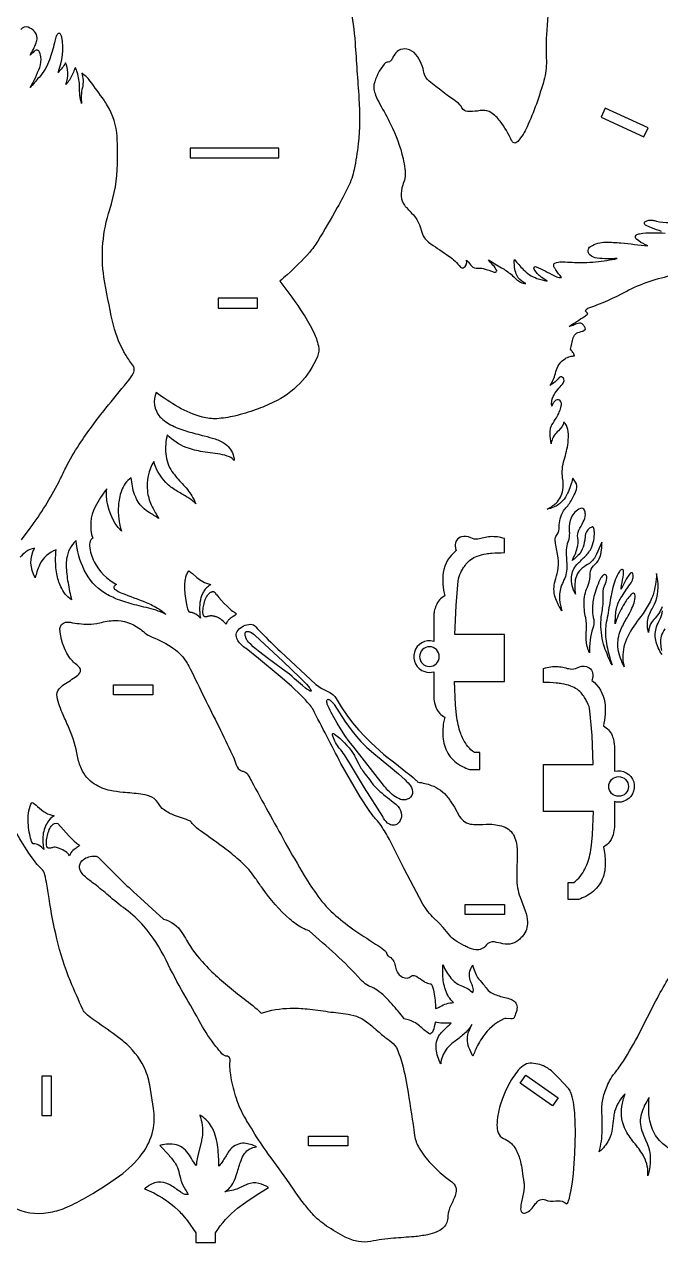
# Model space of a CAD drawing. Extents: x -1405 to 1223, y -124 to 2154.
# Drawn here: x -297 to 478, y -118 to 1367 of the extents above; entities that cross this region are included whole.
import ezdxf

# ---------------------------------------------------------------- set-up
doc = ezdxf.new("R2010")
doc.units = 0
doc.header["$MEASUREMENT"] = 0
doc.layers.get('0').update_dxf_attribs({"linetype": 'CONTINUOUS'})

msp = doc.modelspace()

# ---------------------------------------------------------------- linework, layer by layer
for points in [[(87.1, 1431.5, -0.070329), (105.4, 1344.2, 0.000867), (110.1, 1276.5, -0.045678), (109.3, 1220.9, -0.017739), (104.3, 1189.9, -0.063722), (97.1, 1168.6, -0.013917), (83.8, 1143.3, -0.005028), (60, 1102.5, -0.037354), (49.8, 1088.6, -0.02405), (22.8, 1061.6, -0.011954), (13.8, 1053.8, -0.020298), (42.4, 1013.7, -0.030212), (55.1, 991.2, -0.052109), (60.7, 975, -0.150271), (59.5, 961.9, -0.187965), (6.2, 906.1, -0.028023), (-15.2, 897.3, -0.02766), (-41.3, 889.3, -0.043257), (-63, 886.1, -0.067309), (-80.6, 887.8, -0.060689), (-109.7, 900.2, -0.039676), (-136.7, 918.2, 0.299532), (-132.2, 888.4, 0.087), (-117.1, 877.6, 0.045821), (-98.5, 870.5, 0.011316), (-78.2, 865.1, -0.010703), (-64.8, 861.4, -0.074593), (-52.5, 855.2, -0.174765), (-42.5, 839.8, -0.037408), (-41.7, 835, 0.113296), (-47.7, 839.5, 0.068641), (-58.8, 842.7), (-80.1, 845.8, -0.047579), (-100.1, 850.9, -0.109363), (-123.4, 866.3, 0.076069), (-125.2, 843.2, 0.12384), (-117.6, 821.8, 0.039931), (-105, 807, -0.044461), (-93.4, 792, -0.048674), (-88.6, 782.2, 0.073284), (-96.9, 789.1, 0.011531), (-109.1, 796.4, -0.042965), (-121.9, 805.2, -0.149929), (-139.6, 834.1, 0.167713), (-147.6, 797.7, 0.073265), (-142.8, 781.2, 0.03001), (-138.1, 771.9, 0.012807), (-133.6, 764.4, 0.010715), (-145.5, 771.9, -0.178967), (-163.1, 793.7, -0.039776), (-165.8, 803.9, -0.013692), (-167.4, 814.1, 0.14529), (-179.2, 798.1, 0.073676), (-182.8, 779.9, 0.090771), (-179.2, 748.8, -0.17418), (-197.5, 792.6, -0.04076), (-197.1, 800.6, 0.046058), (-211, 778.8, 0.203272), (-214.1, 740.3, 0.19202), (-216.3, 738.5, 0.154062), (-217.9, 731, 0.103542), (-212.3, 711.7, 0.154317), (-185.1, 683.9, 0.083761), (-188, 681.9, 0.389363), (-187.4, 678.4, 0.067936), (-178.5, 673.4, -0.001676), (-149.2, 662.1, -0.040309), (-133.4, 654.2, -0.06865), (-125.2, 647.5, 0.061537), (-140, 653.5, 0.006694), (-163.4, 659.4, -0.026967), (-183.8, 665.8, -0.041157), (-199.3, 673.4, -0.144989), (-224.4, 701.6, -0.089004), (-234.4, 737.5, 0.178602), (-245.9, 715.1, 0.039721), (-246.4, 707.2, 0.038641), (-244.2, 686.1, 0.00965), (-240, 665.2, -0.13299), (-253, 681.3, -0.064005), (-257.8, 696.9, -0.05419), (-259.3, 716.9, -0.018679), (-258.7, 726.1, 0.198126), (-278.5, 708.6, 0.041469), (-282.1, 699.4, 0.016575), (-284.1, 692.2, -0.261117), (-285.1, 728.2, 0.11613), (-295.6, 723.9, 0.032512), (-302.5, 717.4, -0.008994)], [(342.9, 1401.2, 0.020828), (338.5, 1353.9, 0.022262), (338.5, 1322.3, -0.070317), (335.4, 1298.3, -0.036845), (314.9, 1241.7, -0.068792), (303.8, 1224.1, -0.091833), (301.3, 1222.2, -0.327512), (297.2, 1223.4, -0.072774), (296.1, 1225, 0.053577), (282.1, 1248.6, 0.079339), (270.9, 1259.3, 0.152945), (260.9, 1261.9, 0.027119), (254.7, 1261.1, -0.042613), (242.5, 1260.6, -0.250257), (235.6, 1264.8, 0.130871), (229.5, 1272, -0.021834), (195.6, 1297.5, -0.141466), (189.5, 1306.8, 0.136385), (179.5, 1329.9, 0.168818), (168.6, 1336.5, 0.167635), (158.5, 1334.9, 0.129787), (152.5, 1328.5, 0.018982), (150.3, 1324.2, -0.151925), (147.3, 1321.1, -0.072325), (144.5, 1320.5, 0.165154), (140.9, 1318.3, 0.109853), (128.4, 1293.2, 0.077887), (128.3, 1287.7, 0.043691), (130.5, 1280.5, 0.031225), (135.6, 1269.4, -0.014432), (148.7, 1245.2, -0.055078), (163.9, 1203.2, -0.025038), (166.2, 1190.5, -0.062536), (165.9, 1178.9, -0.050482), (163.4, 1170.6, 0.100672), (161.5, 1157.1, 0.130159), (165.6, 1146.3, 0.034671), (167.9, 1143.3, 0.004668), (176.5, 1134.4, -0.101238), (183.7, 1122.3), (187.6, 1110.8, 0.118116), (192.3, 1103.5, 0.04113), (197.7, 1099.1, -0.002898), (219.7, 1084.3, -0.073029), (233.8, 1070.8, 0.249937), (237.1, 1069.8, 0.394335), (241, 1079.2, -0.131701), (242.1, 1078.4, 0.014317), (247.4, 1072.2, 0.244911), (255.1, 1069.6, -0.095856), (261.6, 1069.1, -0.008794), (274.9, 1064.7, 0.328193), (277.8, 1065.8, 0.18721), (277.9, 1066.5, 0.083905), (273.3, 1073.4, -0.024261), (267.9, 1079.7, 0.013108), (283.7, 1070.1, -0.033522), (295.8, 1061.7, -0.008892), (301.8, 1056, 0.060371), (307, 1052.3, 0.112928), (313.4, 1050.7, -0.107204), (304.1, 1057.9, -0.105157), (301.1, 1064.3, -0.094506), (299.5, 1080.2, 0.021477), (310.3, 1067.9, 0.116316), (326.9, 1057.1, 0.027086), (339.4, 1053.7, 0.015978), (332.2, 1058.7, -0.11479), (323.5, 1068.5, -0.328521), (323.7, 1070.8, -0.328521), (326, 1071.3, -0.024781), (347.5, 1060.5, 0.074741), (354.2, 1058.1, 0.046363), (356.7, 1058, 0.076723), (353.2, 1062.6, -0.041519), (350, 1067.4, 0.028656), (348.1, 1070.2, -0.222996), (347.6, 1074.5, -0.185093), (348.7, 1075.7, -0.107614), (357, 1077.3, -0.024605), (361.3, 1077.2, 0.017104), (384.4, 1076.4, 0.035818), (412.1, 1079, 0.01125), (424.8, 1081.3, -0.042452), (400.3, 1081.7, -0.132414), (391.5, 1085.6, -0.488687), (392.3, 1096.1, -0.131071), (410.5, 1101.2, -0.026969), (429.3, 1100.3, -0.001658), (461.9, 1096.8, 0.073029), (459.1, 1098, -0.063077), (448.3, 1104.7, -0.401455), (447.6, 1109.6, -0.144956), (449.8, 1110.9, -0.045014), (452, 1111.4, -0.055704), (467.5, 1112.8, -0.007778), (483.2, 1112.3, 0.025224)], [(-300.8, 738.6), (-290.2, 752.7, 0.039199), (-255.5, 808.7, 0.003776), (-247, 826.2, -0.030703), (-230.6, 854.6, -0.02348), (-198.1, 898.8, -0.002814), (-172, 930.7, 0.043735), (-164.8, 941.1, 0.187406), (-163.8, 948, 0.069781), (-164.6, 949.9, -0.013916), (-173.5, 963.1, -0.012968), (-176.1, 967.7, -0.072368), (-190, 1004.9, -0.013019), (-200.4, 1058.4, -0.116204), (-193.3, 1141.2, 0.073879), (-183.9, 1196.6, 0.02178), (-184.4, 1229.9, 0.113228), (-196.2, 1267.6, 0.019313), (-200.3, 1274.2, 0.010285), (-217.5, 1297.9, 0.049822), (-222.1, 1303, 0.02213), (-227.5, 1307.3, -0.137475), (-226.7, 1289.7, 0.09706), (-227.6, 1270.1, -0.080757), (-230.2, 1290.4, 0.080103), (-233.1, 1308.3, 0.016507), (-235, 1314, 0.058574), (-236.4, 1311.6, -0.04715), (-242.6, 1298.8, -0.039815), (-246.7, 1293.3, 0.081273), (-244.4, 1308.2, 0.107299), (-247.4, 1319.9, -0.101159), (-256.2, 1308.2, 0.133809), (-251.7, 1351.2, 0.104396), (-253.4, 1354.9, 0.4885), (-257, 1354.7, 0.073098), (-258.9, 1351.1, 0.034147), (-260.7, 1344.3, -0.030418), (-266.7, 1323.4, -0.093737), (-279.5, 1302.1, -0.010797), (-284.9, 1295.9, 0.011618), (-290.3, 1289.6, 0.04554), (-278.7, 1314.3, 0.110313), (-277.2, 1327.3, 0.102475), (-279.8, 1334.3, 0.330465), (-283, 1335.2, 0.128215), (-286.7, 1332.6), (-288.5, 1330.7, -0.056296), (-290.5, 1329.1, 0.05712), (-283, 1344.2, 0.063771), (-281.8, 1350.1, 0.204711), (-285.1, 1358.2, 0.1186), (-292.7, 1363.1, 0.317363), (-301.8, 1360.4, 0.087814)], [(478.8, 1114.3, -0.007767), (466.5, 1118.7, -0.01989), (459.1, 1122, -0.518717), (458.5, 1126.1, -0.181117), (467.9, 1127.9, -0.03993), (472.4, 1126.9, 0.057308), (488.3, 1125.3, -0.007512)], [(479.3, 656.9, -0.124901), (469.2, 641.4, 0.151213), (463.5, 630.7, 0.016769), (462.8, 625.5, -0.114421), (461.9, 640.9, -0.083801), (468.2, 656.1, 0.15929), (474.1, 688.6, 0.019004), (472.5, 697.2, -0.069805), (468.3, 671.4, -0.064773), (460.1, 654.7, -0.030115), (448.9, 639.1, 0.065408), (434.8, 614.1, 0.129892), (432.1, 588.7, 0.030012), (433.3, 583.5, -0.077056), (425.9, 605.2, -0.123418), (428, 626, -0.045076), (435.4, 641.2, 0.03835), (444.7, 659.7, 0.080904), (446.5, 668.1, 0.046424), (446.3, 671.9, 0.454877), (443.8, 673.3, 0.117244), (442.7, 672.7, 0.067086), (433.5, 660.8, 0.050298), (424, 641.4, 0.022432), (422.4, 635.9, -0.043024), (423.4, 652.7, -0.095909), (429.2, 667.7, -0.014775), (440.4, 684.3, 0.095136), (443.8, 691.2, 0.10271), (443.9, 696.9, 0.513419), (441.4, 698, 0.108189), (440.5, 697.3, 0.058986), (434.3, 688.2, 0.007123), (429.4, 678.3, -0.030098), (430, 683.3, 0.027218), (432.3, 696, 0.031955), (432.5, 700.3, 0.104008), (431.9, 701.9, 0.362515), (430.2, 702.2, 0.185951), (427.4, 699.9, 0.076365), (418.9, 678.7, 0.015861), (417.2, 670.3, -0.001977), (413.1, 646.6, 0.015389), (410.9, 634.7, 0.065926), (410.8, 617.9, 0.045212), (415.6, 594.9, 0.011293), (418.4, 586, -0.037696), (409.2, 607.7, -0.076249), (404.8, 636.1, -0.046831), (406.6, 653, 0.059151), (407.6, 672.1, -0.11499), (410.3, 685.4, 0.11346), (412, 693.7, 0.422777), (409.4, 696, 0.184095), (405.4, 692.9, 0.047833), (403.6, 689.5, 0.0445), (396.3, 669.2, 0.067747), (394.5, 651.8, 0.041714), (396.1, 641.3, -0.119543), (395.1, 630.7, 0.098463), (391.1, 600.8, -0.103072), (387, 616.3, -0.047908), (387.3, 628.5, 0.063903), (386.3, 643.3, -0.058323), (384.4, 663.8, -0.102603), (389.4, 683.1, 0.104996), (391.9, 697.9, -0.172123), (395.9, 706.7, 0.195997), (405.7, 726.1, 0.031323), (405.9, 735.4), (399.6, 721, -0.130815), (390.8, 709.7, 0.032736), (382.2, 703.9, 0.203222), (373.3, 687.2, 0.053807), (373.1, 677.9, 0.015935), (373.7, 672.2, -0.13736), (369, 693.3, -0.172056), (375.6, 708.3, -0.020181), (385, 717.4, 0.072041), (392.8, 727.7, 0.123222), (396.9, 747.9, 0.042865), (396.3, 752.3, 0.117466), (395.2, 754.2, 0.157503), (393.6, 754, 0.258569), (386.2, 745.6, 0.036353), (385.1, 737.9, -0.065918), (382.2, 726.9, -0.116694), (374.6, 717.1, -0.018207), (369.7, 713.1, 0.060915), (376.1, 728.6, 0.104737), (376.6, 741, -0.139951), (378, 750.1, -0.003733), (383.3, 760.2, 0.100653), (385.9, 769.3, 0.10935), (384.8, 774.7, 0.367404), (379.8, 776.6, 0.182425), (368.7, 765.3, 0.137594), (366.2, 750.8, -0.119867), (363.8, 733.4, 0.07433), (362.5, 723.9, 0.019104), (363.4, 709.3, -0.114811), (360.8, 691.7, -0.009428), (356.9, 683, 0.114985), (354.6, 665.7, 0.044875), (357.1, 651.9, -0.04556), (349.8, 666.4, -0.142518), (348.5, 685.7), (349.2, 688.5, 0.008646), (352.2, 700.5, 0.08794), (352.7, 716.4, 0.011617), (349.5, 734.2, -0.056051), (349.3, 739.7, -0.128471), (351.5, 744.9, 0.144619), (354.1, 754.1, -0.083832), (355.4, 764, -0.090654), (359.2, 773.7, -0.038606), (363.2, 778.5, 0.062822), (371.2, 790.9, 0.049924), (375.1, 799.9, 0.204915), (374, 808.9, 0.009707), (370.6, 813.5, -0.051643), (364.3, 795.3, -0.059979), (358.2, 785.9, -0.118312), (347.1, 778.2, -0.044354), (339.3, 775.7, 0.066351), (350.3, 783.3, 0.16397), (358.3, 799, 0.089667), (358.2, 813.8, -0.109076), (360.1, 836, 0.042554), (364.8, 856.8, 0.05224), (365.1, 870.3, 0.123399), (361.4, 880.2, 0.039353), (359.8, 882.1, -0.148803), (353, 871.3, 0.151721), (344.7, 858.3, 0.035855), (344.2, 855.3, -0.032039), (343, 868.6, -0.045071), (343.6, 874.7, -0.063773), (345.2, 878.7, -0.011537), (350.6, 887, 0.086235), (356.5, 901.7, 0.17793), (355.8, 907.3, 0.420412), (350, 908.6, 0.135197), (346.9, 905.4, 0.028909), (345, 901.3, -0.165787), (346.8, 913.1, -0.062958), (352.3, 921.6, -0.006001), (358, 928.3, 0.140379), (360, 932.6, 0.372208), (356.9, 937, 0.246926), (354.2, 936.2, -0.024761), (348.8, 930.7, -0.054713), (342.9, 926.7, 0.071732), (348.2, 937, 0.01673), (350.7, 945.6, -0.188237), (361.2, 959.2, -0.092681), (367.3, 961.9, 0.004501), (372.8, 962.8, 0.092677), (370.6, 966.9, -0.02303), (368, 970.7, -0.043461), (371.1, 984.6, -0.038106), (372.5, 987.8, -0.205067), (378.7, 991.7, 0.148004), (386.2, 995.3, 0.121409), (384.8, 998.3, 0.039175), (382, 1001.5, 0.195753), (378.9, 1002.5, 0.078766), (372.4, 1000.5, -0.082002), (366, 998.5, -0.002491), (384.9, 1010.6, 0.048798), (389, 1013.9, 0.176881), (387.2, 1015.9, -0.146353), (386.2, 1017.3, -0.165852), (386.3, 1018, -0.187032), (390.2, 1021.2, 0.044337), (435.5, 1041.3, -0.071981), (493.5, 1061.2, -0.068852)], [(479.3, 598.6, -0.093331), (471.6, 616, -0.133461), (472.7, 632.5, -0.036361), (476.6, 641.2, 0.089274), (479.7, 651.7, 0.071182)], [(482.7, 629.8, 0.191273), (477.5, 611.5, 0.024496), (478.5, 603.7, -0.011113)], [(-312.1, -74.7, 0.163797), (-268.3, -81.6, 0.060579), (-247.6, -75.8, 0.036643), (-225.2, -64.6, 0.02738), (-181.4, -36.8, 0.073943), (-153.8, -9.7, 0.103988), (-140.9, 18.2, 0.094715), (-140.1, 45.5), (-143.6, 68.7, 0.053866), (-149.5, 90.9, 0.109598), (-172.7, 123.6, 0.030042), (-185.4, 133.9, 0.005437), (-214.8, 154.8, -0.020872), (-222.1, 160.5, -0.096572), (-226.3, 166.1, -0.005494), (-241.3, 200.5, -0.041725), (-257.8, 252.3, -0.018045), (-267.3, 301.1, 0.004632), (-270.5, 321.2, 0.033701), (-273.3, 333, 0.138652), (-277.9, 338.6, -0.060014), (-285.2, 347, -0.034838), (-312.4, 391, -0.003946)], [(488.1, -3.6, -0.047913), (476.2, 6.3, -0.122834), (465.9, 24.7, -0.072289), (463.1, 46.7, -0.020661), (463.6, 58.6, 0.073337), (454.1, 39.1, 0.159938), (454.7, 18.2, 0.030333), (459.3, 7.3, -0.170602), (463.6, -30.5, -0.022436), (462, -36.9, 0.143267), (457.3, -13.7, 0.050355), (446.5, 2.1, -0.04682), (435.3, 18.4, -0.16245), (430.4, 47.7, -0.052205), (434.3, 63.1, 0.128398), (421.5, 41.6, 0.030378), (420.5, 36.5, 0.012622), (419.1, 23.6, -0.064556), (416.2, 10.8, -0.090731), (406.4, -4.1, -0.019101), (402.8, -7.6, 0.060814), (406.4, 18.6, 0.017572), (406.4, 33.1, -0.014653), (406.1, 46.1, -0.073747), (408.6, 61.9, -0.039564), (415.4, 79, -0.048251), (421.6, 88.4, 0.028294), (432.2, 103.1, 0.021741), (451.6, 136.6), (471.9, 176.7, -0.028625), (502, 227.6, -0.049406)]]:
    msp.add_lwpolyline(points, format="xyb")
for points in [[(405, 1253.6), (457.3, 1229.5), (462.4, 1240.4), (410.1, 1264.5)], [(-95.5, 1215.9), (-95.5, 1203.9), (12.5, 1203.9), (12.5, 1215.9)], [(-61.3, 1032.9), (-61.3, 1020.9), (-13.3, 1020.9), (-13.3, 1032.9)], [(-83, 643.1), (-85.4, 645.3), (-86.5, 646.2), (-87.5, 647), (-88.6, 647.7), (-89.1, 648), (-89.6, 648.3), (-90.2, 648.6), (-90.8, 648.9), (-91.4, 649.2), (-92.1, 649.4), (-92.4, 649.6), (-92.7, 649.6), (-93.1, 649.7), (-93.3, 649.8), (-93.6, 649.8), (-93.9, 649.8), (-94.4, 649.8), (-94.9, 649.8), (-95.1, 649.9), (-95.3, 649.9), (-95.4, 649.9), (-95.5, 649.9), (-95.6, 649.9), (-95.7, 650), (-95.8, 650), (-95.9, 650), (-96, 650.1), (-96.1, 650.1), (-96.2, 650.2), (-96.3, 650.2), (-96.4, 650.3), (-96.5, 650.4), (-96.6, 650.5), (-96.7, 650.6), (-96.7, 650.7), (-96.8, 650.8), (-96.9, 650.9), (-97, 651.1), (-97.2, 651.4), (-97.4, 651.7), (-97.6, 652.1), (-97.7, 652.6), (-97.9, 653.1), (-98.3, 654.3), (-99.1, 657.6), (-100.9, 667.1), (-101.6, 672.8), (-102, 678.8), (-102, 681.8), (-101.9, 684.8), (-101.7, 687.7), (-101.5, 689.2), (-101.2, 690.6), (-100.9, 692), (-100.6, 693.3), (-100.2, 694.6), (-99.7, 695.9), (-99.2, 697.1), (-98.6, 698.3), (-97.9, 699.4), (-97.2, 700.5), (-96.7, 700.2), (-96.1, 699.9), (-95.5, 699.5), (-94.9, 699.2), (-93.8, 698.3), (-92.6, 697.3), (-87.2, 692.5), (-85.7, 691.2), (-84, 690), (-82.1, 688.8), (-80.2, 687.6), (-78, 686.5), (-76.8, 686), (-75.6, 685.5), (-74.4, 685.1), (-73.1, 684.7), (-71.7, 684.3), (-70.3, 684), (-71.5, 683.3), (-72.5, 682.5), (-73.6, 681.7), (-74.5, 680.9), (-75.5, 680), (-76.3, 679.1), (-77.2, 678.1), (-77.9, 677.1), (-78.7, 676), (-79.3, 674.9), (-79.9, 673.8), (-80.5, 672.6), (-81.1, 671.4), (-81.5, 670.1), (-82, 668.9), (-82.4, 667.6), (-82.7, 666.2), (-83, 664.8), (-83.5, 662), (-83.8, 659.1), (-83.9, 656), (-83.9, 652.9), (-83.8, 649.7), (-83.5, 646.4)], [(-51.6, 635.5), (-52.8, 636.9), (-54.1, 638.2), (-55.4, 639.4), (-56.8, 640.5), (-58.2, 641.6), (-59.6, 642.5), (-61.1, 643.3), (-61.8, 643.7), (-62.6, 644.1), (-63.3, 644.4), (-64.1, 644.7), (-64.8, 644.9), (-65.6, 645.1), (-66.3, 645.3), (-67.1, 645.4), (-67.9, 645.5), (-68.6, 645.6), (-69.4, 645.7), (-70.1, 645.7), (-70.9, 645.6), (-71.6, 645.5), (-72.4, 645.4), (-73.1, 645.3), (-73.9, 645.1), (-74.6, 644.8), (-74.9, 644.7), (-75.3, 644.6), (-75.6, 644.5), (-75.9, 644.5), (-76.2, 644.5), (-76.4, 644.5), (-76.5, 644.5), (-76.6, 644.5), (-76.8, 644.5), (-76.9, 644.5), (-77, 644.5), (-77.1, 644.5), (-77.3, 644.6), (-77.4, 644.6), (-77.5, 644.6), (-77.6, 644.7), (-77.7, 644.7), (-77.8, 644.8), (-77.9, 644.9), (-78, 644.9), (-78.1, 645), (-78.2, 645.1), (-78.3, 645.1), (-78.4, 645.2), (-78.5, 645.3), (-78.6, 645.4), (-78.6, 645.5), (-78.7, 645.6), (-78.8, 645.7), (-78.9, 645.9), (-79.1, 646.1), (-79.2, 646.4), (-79.3, 646.7), (-79.4, 646.9), (-79.5, 647.2), (-79.5, 647.5), (-79.7, 648.2), (-79.8, 648.9), (-79.8, 649.6), (-79.9, 650.4), (-79.8, 652), (-79.7, 653.7), (-79.5, 655.5), (-79.2, 657.3), (-78.4, 661), (-77.5, 664.3), (-77.3, 665.1), (-77, 665.9), (-76.7, 666.6), (-76.4, 667.4), (-76.1, 668.1), (-75.7, 668.8), (-75.3, 669.4), (-75, 670), (-74.5, 670.6), (-74.1, 671.2), (-73.7, 671.8), (-73.2, 672.3), (-72.8, 672.7), (-72.3, 673.2), (-71.8, 673.6), (-71.4, 673.9), (-70.9, 674.3), (-70.4, 674.6), (-70.2, 674.7), (-69.9, 674.8), (-69.7, 674.9), (-69.5, 675), (-69.2, 675.1), (-69, 675.2), (-68.8, 675.2), (-68.5, 675.3), (-68.3, 675.3), (-68.1, 675.3), (-67.9, 675.3), (-67.7, 675.3), (-67.4, 675.3), (-67.2, 675.3), (-67, 675.3), (-66.8, 675.2), (-66.6, 675.2), (-66.4, 675.1), (-66.2, 675), (-66, 674.9), (-65.8, 674.8), (-65.7, 674.6), (-65.5, 674.5), (-65.3, 674.3), (-65.2, 674.1), (-65, 673.9), (-64.8, 673.7), (-64.7, 673.5), (-64, 672.4), (-63.1, 671.2), (-60.6, 668.1), (-54.1, 661), (-50.5, 657.4), (-47, 654.2), (-45.4, 652.7), (-43.8, 651.5), (-42.4, 650.5), (-41.8, 650.1), (-41.2, 649.8), (-40.9, 649.6), (-40.7, 649.5), (-40.5, 649.3), (-40.3, 649.2), (-40.2, 649.1), (-40.1, 649), (-40, 649), (-40, 648.9), (-39.9, 648.8), (-39.9, 648.8), (-39.8, 648.7), (-39.8, 648.6), (-39.7, 648.5), (-39.7, 648.5), (-39.7, 648.5), (-39.7, 648.4), (-39.7, 648.4), (-39.7, 648.4), (-39.7, 648.3), (-39.7, 648.3), (-39.6, 648.3), (-39.6, 648.2), (-39.6, 648.2), (-39.6, 648.2), (-39.6, 648.1), (-39.6, 648.1), (-39.6, 648.1), (-39.6, 648), (-39.7, 648), (-39.7, 648), (-39.7, 647.9), (-39.7, 647.9), (-39.7, 647.8), (-39.7, 647.7), (-39.8, 647.7), (-39.8, 647.6), (-39.9, 647.5), (-39.9, 647.5), (-40, 647.4), (-40.1, 647.3), (-40.2, 647.1), (-40.4, 647), (-40.7, 646.7), (-41.1, 646.4), (-43.1, 645.1), (-45.5, 643.4), (-46.8, 642.5), (-47.4, 641.9), (-48, 641.4), (-48.6, 640.8), (-49.1, 640.1), (-49.6, 639.5), (-50.1, 638.8), (-50.4, 638.4), (-50.6, 638), (-50.8, 637.6), (-51, 637.2), (-51.1, 636.8), (-51.3, 636.4), (-51.4, 635.9)], [(31.7, 569.2), (28.8, 571.8), (25.4, 574.6), (17.2, 580.8), (-1.6, 594.6), (-10.7, 601.5), (-18.5, 608.1), (-21.7, 611.1), (-23.1, 612.5), (-24.4, 613.9), (-25.4, 615.2), (-25.9, 615.8), (-26.3, 616.4), (-26.7, 617), (-27, 617.6), (-27.3, 618.2), (-27.4, 618.4), (-27.5, 618.7), (-27.8, 619.7), (-28.1, 620.6), (-28.3, 621.5), (-28.4, 622.3), (-28.4, 622.7), (-28.5, 623), (-28.5, 623.3), (-28.5, 623.7), (-28.5, 624), (-28.4, 624.3), (-28.4, 624.5), (-28.3, 624.8), (-28.3, 625), (-28.2, 625.1), (-28.2, 625.2), (-28.1, 625.3), (-28.1, 625.4), (-28, 625.5), (-28, 625.6), (-27.9, 625.7), (-27.9, 625.8), (-27.8, 625.9), (-27.7, 626), (-27.7, 626), (-27.6, 626.1), (-27.5, 626.2), (-27.5, 626.2), (-27.4, 626.3), (-27.3, 626.4), (-27.2, 626.4), (-27.1, 626.5), (-27, 626.5), (-26.9, 626.6), (-26.9, 626.6), (-26.8, 626.6), (-26.7, 626.7), (-26.6, 626.7), (-26.5, 626.7), (-26.3, 626.7), (-26.1, 626.8), (-25.9, 626.8), (-25.7, 626.8), (-25.4, 626.8), (-25.2, 626.8), (-24.9, 626.8), (-24.7, 626.7), (-24.4, 626.7), (-23.9, 626.6), (-23.3, 626.4), (-22.7, 626.2), (-22.1, 625.9), (-21.5, 625.6), (-20.8, 625.3), (-20.2, 624.9), (-18.9, 624), (-17.6, 623), (-16.3, 622), (17.6, 590.5), (38.6, 570.2), (46.2, 562.4), (48.8, 559.5), (49.7, 558.4), (50.1, 557.9), (50.3, 557.5), (50.8, 556.8), (51.2, 556.1), (51.5, 555.6), (51.6, 555.3), (51.7, 555.1), (51.7, 554.9), (51.8, 554.8), (51.8, 554.7), (51.8, 554.6), (51.8, 554.5), (51.8, 554.5), (51.8, 554.4), (51.8, 554.4), (51.8, 554.3), (51.8, 554.3), (51.8, 554.3), (51.8, 554.2), (51.8, 554.2), (51.8, 554.2), (51.8, 554.2), (51.8, 554.2), (51.8, 554.2), (51.8, 554.1), (51.8, 554.1), (51.8, 554.1), (51.8, 554.1), (51.8, 554.1), (51.7, 554.1), (51.7, 554.1), (51.7, 554.1), (51.7, 554.1), (51.7, 554.1), (51.7, 554), (51.7, 554), (51.7, 554), (51.7, 554), (51.7, 554), (51.7, 554), (51.6, 554), (51.6, 554), (51.6, 554), (51.6, 554), (51.6, 554), (51.6, 554), (51.6, 554), (51.5, 554), (51.5, 554), (51.5, 554), (51.5, 553.9), (51.4, 553.9), (51.4, 553.9), (51.4, 553.9), (51.3, 553.9), (51.2, 554), (51.2, 554), (51.1, 554), (51, 554), (50.9, 554), (50.7, 554.1), (50.5, 554.2), (50.3, 554.3), (50, 554.4), (49.5, 554.7), (48.3, 555.4), (46.8, 556.4), (45.2, 557.7), (41.3, 560.8)], [(-188.8, 549.5), (-188.8, 561.5), (-140.8, 561.5), (-140.8, 549.5)], [(287.5, 293.8), (287.5, 281.8), (239.5, 281.8), (239.5, 293.8)], [(-276.2, 36.6), (-264.2, 36.6), (-264.2, 84.6), (-276.2, 84.6)], [(306.4, 76.1), (313.3, 86), (352.6, 58.4), (345.8, 48.6)], [(96.8, 11.7), (96.8, -0.3), (48.8, -0.3), (48.8, 11.7)]]:
    msp.add_lwpolyline(points, close=True)
for points in [[(226.9, 622.9), (228.5, 658.4), (231, 688.3, -0.088505), (234.2, 698.7, -0.025013), (236.8, 703.3, -0.022924), (240.4, 708.6, -0.139463), (254.2, 718.5, -0.050567), (265, 721.4, -0.018966), (271.9, 722.2, -0.022319), (287.4, 722.8), (287.4, 739.9, 0.098584), (269.8, 742.2, 0.038732), (262.2, 741, -0.029406), (255, 739.4, -0.164756), (246.4, 740.8, 0.196157), (235.1, 742.2, 0.3648), (227.4, 730.8, 0.077104), (228.7, 725.3, 0.196315), (212.9, 698.5, 0.058993), (212.4, 684.3, 0.03903), (214.6, 670, 0.181595), (204, 658.3, 0.051801), (201.9, 651.4, 0.026718), (201.2, 645.7), (201.2, 614.6, 0.410057), (177.6, 601.6, 0.410057), (190.3, 577.8, 0.144618), (201.2, 577.6), (201.2, 546.5, 0.050313), (202.8, 537.3, 0.12454), (208.7, 526.7, 0.08283), (214.6, 522.3), (213.3, 515.7, 0.071707), (212.6, 495.7, 0.121835), (219.7, 476.3, 0.122405), (236.1, 462.2, 0.035774), (244.7, 458.5), (257.4, 458.5), (257.4, 479.2), (250.7, 479.2, -0.120826), (237.1, 495.5, -0.029785), (234.1, 502.5, -0.030909), (231, 513, -0.022276), (228.9, 524.6), (227.6, 537.3), (226.6, 565.6), (287.4, 565.6), (287.4, 622.9)], [(286.7, 154.7, 0.139673), (261, 132.6, 0.04993), (251.4, 115.2, 0.011236), (248.8, 108.9, -0.020035), (244.1, 119.8, -0.185201), (244.2, 140.1, -0.036462), (247.8, 147.8, -0.082493), (237.8, 135.8, -0.023288), (226.1, 126.6, 0.068483), (216.3, 117.2, 0.135044), (209.7, 99.7, -0.081512), (204.2, 117.7, -0.182643), (208.3, 135, -0.054728), (217.6, 144.8, 0.016013), (222.4, 149.4, 0.010747), (212.5, 149.4, -0.077157), (202.8, 150.6, -0.078698), (200.2, 139.6, -0.177544), (196.7, 135.9, -0.048803), (185.2, 145, 0.097438), (171.8, 152.9, 0.025709), (165.3, 154.8, 0.007102), (150.3, 172.8, 0.055011), (132.3, 189.5, 0.076763), (123.6, 193.9, -0.080455), (116.1, 198.7, -0.025008), (112.3, 202.2, 0.027815), (81.8, 233, -0.002731), (49.7, 261.9, -0.067891), (41.6, 265.2, -0.059148), (26, 276, -0.060593), (-7.5, 313.8, -0.0073), (-15.7, 325.8, 0.061217), (-33.9, 346.4, 0.022743), (-51.4, 360.9, 0.005246), (-82.7, 383.6, -0.043195), (-92.2, 392, -0.026462), (-95.1, 395.6, 0.010825), (-114.4, 402.6, -0.069632), (-127.1, 409.2, -0.106053), (-134.9, 418.2, 0.170484), (-144.9, 426, 0.060626), (-155.7, 428.6, 0.00255), (-177.1, 430.6, -0.024026), (-192.8, 432.9, -0.089521), (-211.9, 440.6, -0.143038), (-227.8, 459.4, -0.066624), (-232.6, 474.6, 0.053625), (-242.7, 508.4, 0.008105), (-250.3, 525.2, -0.051008), (-257.6, 547.1, -0.219359), (-255, 556.7, -0.084456), (-249.1, 561.9, 0.006645), (-233.7, 572.4, 0.159431), (-229.2, 578, 0.23775), (-230.2, 582.9, 0.082634), (-233.6, 586.1, -0.092937), (-243.3, 596.3, -0.137172), (-254, 630.2, -0.365399), (-247.2, 637.9, -0.094584), (-241.3, 637.9, 0.046571), (-219.7, 635.6, 0.047855), (-205.6, 637.1, -0.065337), (-187.1, 640.2, -0.162803), (-157.8, 630.7, -0.018273), (-150.7, 625.1, 0.059794), (-141.8, 619.8, -0.061198), (-115.7, 606.1, -0.102747), (-99.2, 588.1, -0.021365), (-95.3, 581, 0.001451), (-60.7, 510.9, 0.000759), (-44.1, 476.7, -0.051284), (-40.4, 466.5, 0.139994), (-35.1, 458.1, 0.145204), (-30.8, 456.4, -0.189437), (-25.1, 452.1, -0.020116), (-20.8, 444.4, 0.0022), (20.4, 369.3, 0.006153), (43.6, 329.2, 0.017977), (60.1, 304.1, 0.057138), (82, 280.3, 0.02882), (105.2, 262.4, 0.009784), (134.1, 243.4, -0.043437), (142.4, 237, -0.170277), (144.1, 233.6, 0.142785), (145.3, 231.5, 0.035381), (148.9, 229.2, -0.153016), (153.3, 222.8, -0.00947), (155, 215.8, 0.200398), (163.3, 205.3, 0.298474), (173.9, 206.6, -0.148816), (176.4, 207.6, -0.125004), (180.8, 206.1, -0.0063), (189, 200.4, 0.082035), (195.4, 197.5, 0.048506), (198, 197.2, -0.091336), (201.5, 187.3, -0.037828), (203.5, 167, 0.062991), (209.1, 169.6, -0.124622), (225.3, 174.4, -0.132456), (215.5, 190, -0.072445), (212.3, 208.1, -0.029649), (212.4, 220.4, 0.063412), (222.2, 204.3, 0.119874), (234.1, 195.2, -0.030478), (243.1, 191.1, -0.07734), (248.9, 186.3, 0.15777), (249, 193.3, 0.045367), (246.7, 199, -0.107644), (244.6, 208.8, -0.10833), (246.8, 216.6, -0.018349), (248.7, 220.1, 0.114602), (248.9, 218.5, -0.011925), (252, 210.1, 0.077149), (255.9, 203.4, 0.006902), (262.9, 195.2, 0.022672), (267.7, 189.3, 0.108798), (274, 185, 0.05138), (288, 180.7, -0.018625), (295.1, 178.6, -0.108477), (300.4, 175, -0.179643), (302.7, 168.8, -0.103829), (301, 160.6, -0.01003), (298.7, 154.9, -0.086809), (295.1, 154.6), (289.1, 155.2, 0.124992)], [(306.1, 251.9, -0.265862), (285.5, 246.1, 0.021339), (275.3, 248.3, 0.275993), (265.2, 244.2, -0.268508), (252.4, 238.9, -0.08289), (242.6, 241.7, -0.019151), (237.7, 244.1, -0.004126), (226.8, 250.5, -0.08114), (220.7, 256.1, 0.021342), (212.9, 265.9), (207.9, 271.1), (199.9, 278.8, -0.044911), (192.5, 287.8), (188.1, 294.5), (183.7, 302), (165.3, 337.4), (147.3, 373, 0.024235), (137.1, 390.1, 0.034419), (131.1, 397.7, -0.023687), (127, 402.5), (122.4, 408.7), (111.8, 425), (88.1, 465.9, 0.001163), (53.8, 532.3, 0.038935), (49.5, 538.1, 0.02196), (40.1, 548.2), (27.9, 559.9), (14.2, 572), (-12, 593.9), (-27.4, 605.8, -0.09979), (-37.5, 615.9, -0.109283), (-39.4, 621.6, -0.205659), (-37.1, 628.2, -0.208406), (-21.9, 635.6, -0.248175), (-15.6, 632.3, 0.012789), (-9.1, 625.4, 0.002461), (14.5, 602.3), (57.8, 562.3, 0.052062), (65, 557.3, -0.009839), (74.5, 552.5, -0.12096), (82.5, 545.2), (88.6, 534.7), (95.3, 524.8), (102.3, 515.5), (109.7, 506.8), (117.3, 498.6), (125, 490.9), (140.2, 477.3, 0.002146), (176.2, 448.7), (179.6, 445.7, -0.035083), (182, 443.2, -0.04257), (198.3, 439.2, -0.148894), (218.3, 424.5, -0.018088), (221.4, 420.2), (226.4, 412.4), (232.8, 401.3, 0.239385), (248.1, 391.7, 0.014569), (252.3, 391.5, 0.007029), (269.6, 391.8, -0.094889), (288.2, 388.1, -0.207799), (300.1, 374.9, -0.054644), (302.3, 366, -0.024884), (302.9, 358.5), (302.8, 347.9, 0.010941), (302.3, 326.4, 0.086071), (306.4, 302.7), (312.6, 286.1, -0.074684), (315.5, 272.6, -0.184526), (309.6, 255.7, -0.032889)], [(196, 608.1, 0.414214), (184, 596.1, 0.414214), (196, 584.1, 0.414214), (208, 596.1, 0.414214)], [(395.5, 464.6), (394, 500), (391.5, 530, 0.088505), (388.3, 540.4, 0.025013), (385.7, 545, 0.022924), (382, 550.3, 0.139463), (368.2, 560.2, 0.050567), (357.4, 563, 0.018966), (350.5, 563.9, 0.022319), (335.1, 564.5), (335.1, 581.6, -0.098584), (352.7, 583.9, -0.038732), (360.2, 582.7, 0.029406), (367.4, 581.1, 0.164752), (376, 582.5, -0.196157), (387.3, 583.9, -0.364798), (395, 572.5, -0.077104), (393.8, 567, -0.196315), (409.5, 540.2, -0.058993), (410, 525.9, -0.039001), (407.8, 511.6, -0.181597), (418.5, 500, -0.051801), (420.5, 493, -0.026718), (421.3, 487.4), (421.2, 456.3, -0.410057), (444.8, 443.3, -0.410057), (432.1, 419.5, -0.144618), (421.2, 419.3), (421.3, 388.2, -0.050313), (419.7, 379, -0.124596), (413.8, 368.4, -0.082886), (407.8, 364), (409.1, 357.4, -0.071715), (409.8, 337.4, -0.121835), (402.8, 318, -0.122405), (386.4, 303.9, -0.035774), (377.8, 300.2), (365.1, 300.2), (365.1, 320.9), (371.8, 320.9, 0.120826), (385.4, 337.2, 0.029785), (388.4, 344.2, 0.030909), (391.4, 354.6, 0.022276), (393.5, 366.3), (394.8, 379), (395.8, 407.3), (335.1, 407.3), (335.1, 464.6)], [(167.2, 421.6, -0.145609), (160.8, 422.1, -0.086611), (152.6, 426.6, -0.041691), (145.5, 433.1, -0.022056), (140.1, 439.5), (104, 485.6), (98.4, 492.6), (93.1, 500), (83.6, 515), (76.3, 528.1, -0.026944), (71.6, 538.3, -0.105503), (71, 542.7, -0.210437), (71.8, 543.8, -0.210437), (73.2, 544, -0.109216), (74.2, 543.6, -0.083487), (77.5, 540.7, -0.028812), (80, 537.6), (93.1, 517.5), (101.9, 505.2), (107, 498.9), (112.4, 492.7, 0.020265), (119.4, 485.9), (128.3, 478.2), (148.6, 461.4), (158.2, 453.2), (166.4, 445.8, -0.036671), (173.1, 438.5, -0.212196), (175.2, 429.3, -0.279873), (169, 422.2, -0.026974)], [(159.1, 394.3, -0.381851), (147.2, 391.8, -0.143055), (140.2, 399.1, -0.020058), (139.1, 401.2), (116.7, 436.2), (100, 464.7), (92.4, 476.5, 0.040261), (86.6, 484.1, -0.088867), (78.2, 499.2, -0.09411), (77.9, 501.8, -0.25663), (78.4, 502.4, -0.25663), (79.3, 502.3, -0.051168), (80.3, 501.6, -0.090049), (103, 478.2, -0.022543), (106, 472.9), (109.9, 464.9, 0.042564), (117.6, 453, -0.005984), (124.7, 443.9, 0.073747), (133.4, 433.8, 0.013406), (151.9, 418.8, -0.045942), (157.9, 413.3, -0.17177), (162.1, 402.8, -0.170465)], [(426.4, 449.8, -0.414214), (438.4, 437.8, -0.414214), (426.4, 425.8, -0.414214), (414.4, 437.8, -0.414214)], [(-273.6, 361, 0.058475), (-279.9, 366.1, 0.138448), (-286.5, 367.9, -0.207922), (-286.9, 367.9, -0.207922), (-287.2, 368.2, -0.090177), (-288.5, 370.7, -0.041299), (-290.9, 379.4, -0.064465), (-292.7, 402.3, -0.078), (-290.4, 413.9, -0.068783), (-288, 418.4, -0.048936), (-281.3, 413.6), (-276.4, 409.2, 0.096508), (-266.4, 403.6, 0.025339), (-261, 402, 0.134674), (-269.8, 393.2, 0.117947), (-274.8, 376.6, 0.03573), (-274.8, 369.2, 0.032725)], [(-256.8, 392.8), (-242.8, 377.1, 0.029953), (-234.7, 369.5, 0.038458), (-230.4, 366.4, -0.214015), (-231.4, 364.8), (-232.1, 364.3, 0.014965), (-236.8, 361, 0.123349), (-241.7, 355.3, 0.05099), (-242.4, 353.2, 0.116459), (-245.7, 357.2, 0.062414), (-252.5, 361.4, 0.033235), (-257, 363.2, 0.138198), (-262.5, 363.5, -0.039234), (-266.5, 362.6, -0.120618), (-268.2, 362.6, -0.24224), (-269.9, 364.7, -0.094107), (-270.4, 370.6, -0.082271), (-267, 385.3, -0.097396), (-263.6, 390.7, -0.273919)], [(-206.9, 351.1, -0.004218), (-184.6, 328.7, 0.010578), (-164.9, 309.9), (-127.9, 276.2, -0.188747), (-105.4, 259.8, -0.020661), (-99.9, 250.5, 0.05745), (-77.9, 221.1, 0.025923), (-59.7, 203.5, 0.012839), (-40.2, 187.2, 0.001851), (-19.3, 170.8, -0.029172), (-8.9, 161.5, -0.078816), (26.3, 167.5, -0.030257), (47.1, 166.7, -0.016243), (73, 163.3, -0.001617), (96.9, 160.2, -0.142394), (122.2, 148.9, -0.011151), (136.5, 136.6, 0.030417), (147, 128.6, -0.112154), (155.7, 119.5, -0.032973), (159.3, 111.2, -0.028222), (162.8, 100.1, -0.023737), (169.9, 64.9, -0.000884), (178, 12.6, 0.097721), (183.5, -3.1, 0.057), (197.6, -21.7, 0.054401), (222, -43.1, -0.063933), (226, -46.9, -0.184713), (228.5, -55.4, -0.080353), (226.6, -63, 0.005505), (220.6, -76.3, 0.10034), (218.3, -88.5, -0.200038), (211.8, -100.9, -0.078196), (204.8, -105, -0.056943), (193.5, -108.5, -0.031904), (177.2, -110.9, -0.003086), (152.1, -112.8, 0.036482), (124.4, -116.9, -0.089745), (109.7, -116.8, -0.068995), (93.5, -111.6, -0.025093), (70.6, -97.9, -0.056806), (53.4, -82.9, -0.025324), (42.7, -70.2, -0.017647), (30.4, -53.1), (22.2, -41.2, 0.003551), (-3, -6.2, -0.019339), (-20.9, 21.2, -0.010475), (-30, 36.5, -0.058306), (-40.1, 60.8, -0.031197), (-46.1, 86.3, -0.062449), (-46.7, 105.1, 0.380054), (-49.9, 108.9, -0.189286), (-56.8, 112.1, 0.006607), (-64.2, 121, -0.03988), (-82.4, 148.6, 0.003601), (-103, 184.9, -0.017905), (-124.8, 226.1, 0.062905), (-151.8, 267.5, 0.053156), (-174.1, 288.1, -0.022128), (-195, 304.9, 0.016473), (-211.7, 318.7, -0.031692), (-223.1, 327.7, -0.046053), (-227.9, 333.1, -0.183829), (-230.1, 341.2, -0.215116), (-225.5, 348.8, -0.161275), (-211.7, 353, -0.095698), (-208.3, 352.1, -0.069132)], [(311.8, -82.2, 0.160978), (318.1, -79.2, 0.058703), (323.4, -72.9, -0.019299), (327.2, -68.4, -0.092124), (331, -65.9, -0.19846), (337.2, -66.1, 0.146558), (350.1, -67.4, -0.170613), (359.9, -68.8, -0.057844), (362.3, -70.5, 0.442479), (364, -70.1, 0.09521), (365.5, -67.2, 0.032463), (367.1, -61.7), (368.7, -54), (370.1, -44.6), (371.4, -33.8), (373.2, -9.6), (373.8, 15.9), (373.6, 28.1), (372.9, 39.6), (371.8, 49.8, 0.039438), (369.1, 62.5, 0.052158), (366.6, 68.1, 0.050881), (365.1, 70), (353.7, 82.4), (348.5, 87.6, 0.070497), (337, 96.2, 0.124339), (318.3, 100.4, 0.151929), (310.2, 97.5, 0.064749), (302.4, 89.8, 0.033582), (296, 80.5), (291.9, 73.3), (288.3, 65.5), (285, 57.5), (282.3, 49.3, 0.072372), (278.2, 25.1, 0.070122), (279.7, 15.8, 0.20565), (286.2, 8.6, -0.173438), (300, -2.6, -0.081972), (306.3, -17.4, -0.02697), (308.4, -26.9, -0.008565), (310.4, -41.2, 0.022175), (311.4, -46.5, -0.068004), (311.4, -51, -0.020511), (310.8, -55.2, 0.007656), (307.7, -70.3, 0.037994), (307.1, -77, 0.096029), (307.9, -80.3, 0.327818)], [(-88.6, -118.2), (-64.6, -118.2), (-64.6, -106.2, -0.083674), (-37.6, -76.2), (-27.6, -68.7), (-15.2, -60.4), (0.1, -51.1, 0.068771), (-11.8, -46, 0.166089), (-25.6, -47.1), (-36.8, -52.1, -0.068554), (-53.2, -56.2, 0.140954), (-42.6, -44.5, 0.045851), (-38.4, -33.8, -0.018484), (-33.5, -18, -0.067249), (-29.2, -9.5, -0.21477), (-14.7, -1.3, 0.093276), (-29.5, 2.9, 0.231976), (-46.2, -4.4, 0.03075), (-50, -9.4, -0.010047), (-57, -20.7, -0.061008), (-60.7, -25.1, 0.035212), (-61.7, -2, 0.077459), (-68.3, 21.2, 0.119218), (-79.7, 34.7, 0.036212), (-83.8, 37.2, -0.123178), (-80.6, 12.5, -0.025503), (-81.8, 5.4), (-85.4, -8.8), (-87, -16.1, 0.028112), (-88, -24, -0.047206), (-93.7, -15.8, 0.022019), (-99.3, -7.6, 0.215195), (-117.2, 1.7, 0.051847), (-126.8, 1.4, 0.019867), (-132.5, 0.4), (-121.6, -11.3, -0.036084), (-113.3, -22.1, -0.073644), (-109.2, -31.6, 0.026231), (-106.6, -42.2, 0.051017), (-101.2, -53.8, 0.015752), (-97.7, -59.4, -0.184203), (-102.7, -59, -0.052959), (-107, -56.7, 0.018354), (-119.2, -48.3, 0.107946), (-131, -44.5, 0.166475), (-145.7, -48.7, 0.042397), (-150.9, -52.7, -0.102116), (-109.8, -78.9, -0.018369), (-104.4, -84.7), (-98.7, -91.8), (-88.6, -106.2)]]:
    msp.add_lwpolyline(points, format="xyb", close=True)

doc.saveas('drawing.dxf')
